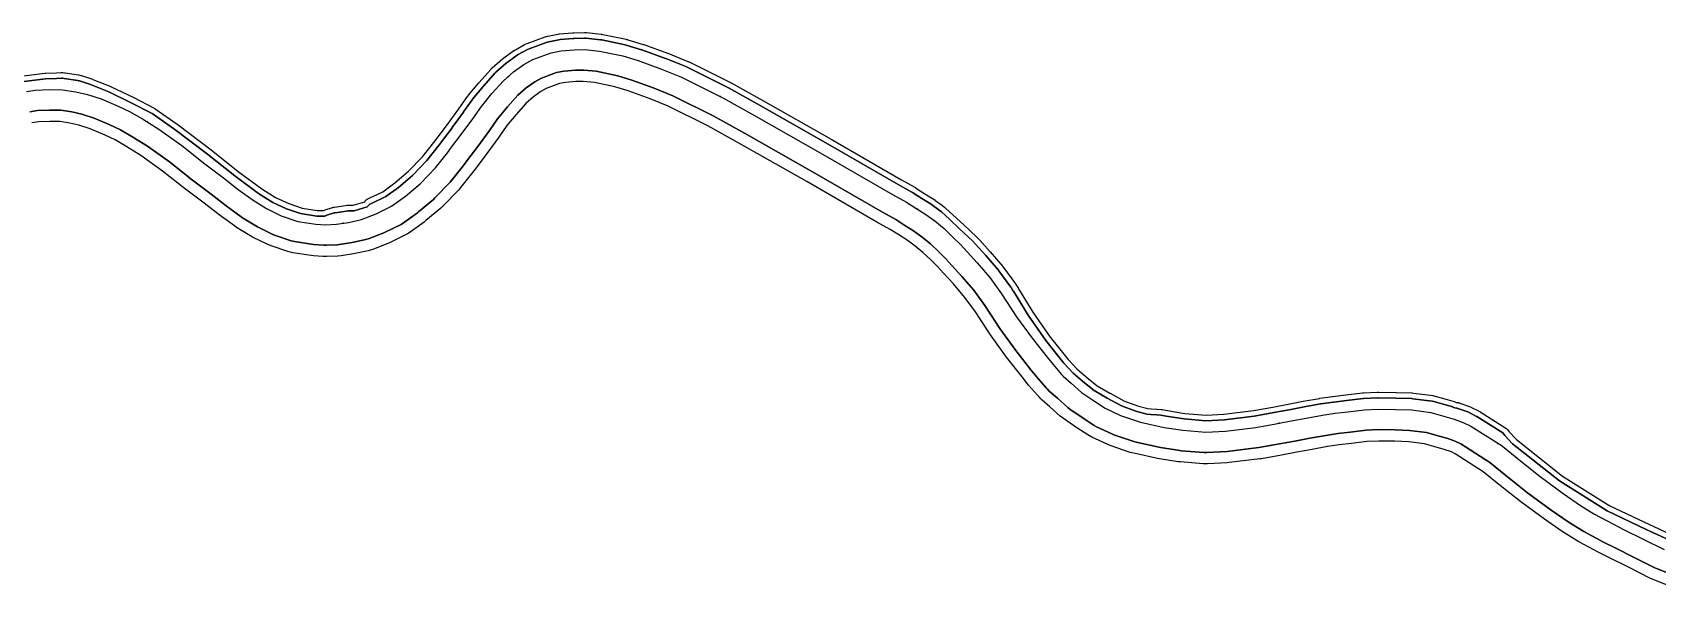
# Model space of a CAD drawing. Header units: inches. Extents: x 87989 to 118156, y 435697 to 451526.
# Drawn here: x 114103 to 114818, y 444745 to 444991 of the extents above; entities that cross this region are included whole.
import ezdxf

# ---------------------------------------------------------------- set-up
doc = ezdxf.new("R2010")
doc.units = ezdxf.units.IN
doc.header["$MEASUREMENT"] = 0
for name, color, linetype, true_color in [('As_waterkering_BWK', 7, 'Continuous', 0x7b8981), ('Beschermingszone_BWK', 7, 'Continuous', 0xcf890d), ('Grens_bebouwingsvrije_zone_BWK', 7, 'Continuous', 0x6789ae), ('Kernzone_BWK', 7, 'Continuous', 0xcb89af), ('Referentiepunten_BWK', 7, 'Continuous', 0x178980)]:
    doc.layers.add(name, color=color, linetype=linetype, true_color=true_color)

msp = doc.modelspace()

# ---------------------------------------------------------------- linework, layer by layer
at = {"layer": 'As_waterkering_BWK'}
for points in [[(114100.3168, 444965.4965), (114104.2752, 444966.1571), (114110.3307, 444966.3726), (114116.1206, 444966.3197), (114122.0791, 444965.3879), (114127.0859, 444964.183), (114133.1716, 444962.243), (114140.5981, 444959.1193), (114145.8821, 444956.602), (114151.772, 444953.1578), (114158.5047, 444948.9225), (114168.6061, 444941.6963), (114178.8056, 444933.6379), (114187.0056, 444927.4569), (114193.5041, 444922.4535), (114200.0833, 444917.6389), (114205.9564, 444914.008), (114212.3729, 444910.8346), (114219.699, 444908.3747), (114227.6684, 444907.1812), (114231.8129, 444906.8502), (114236.6552, 444907.091), (114242.0275, 444907.9058), (114247.783, 444909.1327), (114254.1676, 444911.662), (114260.9531, 444914.9803), (114267.0096, 444919.3913), (114273.5724, 444924.9105), (114280.261, 444931.8587), (114285.4872, 444938.4995), (114287.391, 444941.009), (114291.6084, 444946.6004), (114296.6791, 444953.5604), (114300.4579, 444958.9739), (114305.0832, 444964.5661), (114310.1746, 444970.2644), (114314.6404, 444974.1936), (114319.1424, 444977.3824), (114323.1687, 444979.6475), (114331.1018, 444982.5283), (114335.5393, 444983.3727), (114341.3197, 444983.906), (114345.9249, 444983.9878), (114352.3828, 444983.306), (114362.6905, 444981.154), (114369.4359, 444979.0905), (114379.7524, 444975.3952), (114388.4877, 444971.8296), (114406.7164, 444962.7614), (114420.6311, 444954.9669), (114450.5804, 444938.0041), (114481.3835, 444920.2526), (114487.4743, 444916.8498), (114491.632, 444914.2087), (114495.6531, 444911.6757), (114499.9397, 444908.5708), (114504.0423, 444905.1841), (114507.974, 444901.4222), (114511.2629, 444898.1963), (114514.179, 444895.0225), (114518.6616, 444890.0622), (114524.1559, 444883.5935), (114529.3467, 444876.4687), (114535.9842, 444866.3876), (114542.769, 444856.9996), (114549.3456, 444848.6033), (114551.9992, 444845.3082), (114555.7363, 444840.9916), (114556.5061, 444840.2218), (114559.9222, 444837.223), (114564.5294, 444833.11), (114570.2273, 444829.1861), (114575.0009, 444826.0845), (114581.6879, 444822.9468), (114590.4512, 444819.9649), (114600.9306, 444817.684), (114609.1781, 444816.4199), (114619.2141, 444815.5996), (114627.8245, 444816.074), (114641.2632, 444817.7008), (114650.0309, 444819.2877), (114656.7676, 444820.5508), (114663.4244, 444821.7891), (114670.5465, 444823.067), (114676.0785, 444823.8802), (114681.7246, 444824.5673), (114688.9849, 444825.387), (114695.0698, 444825.7023), (114702.7004, 444825.6175), (114709.6609, 444825.3609), (114718.1925, 444824.2248), (114723.3171, 444822.8076), (114728.4707, 444821.2994), (114732.7821, 444819.7722), (114735.8468, 444818.2296), (114749.5661, 444809.5346), (114749.7384, 444809.3873), (114756.8991, 444803.4922), (114766.2775, 444796.1136), (114776.4066, 444788.645), (114784.0462, 444783.3571), (114789.9882, 444779.7094), (114798.5726, 444775.0644), (114803.062, 444772.823)], [(114803.062, 444772.823), (114820.8745, 444763.93)]]:
    msp.add_lwpolyline(points, dxfattribs=at)
at = {"layer": 'Beschermingszone_BWK'}
for points in [[(114101.8556, 444956.6292), (114105.1798, 444957.1836), (114110.4498, 444957.3711), (114115.3802, 444957.3261), (114120.328, 444956.5523), (114124.6632, 444955.5091), (114130.054, 444953.7906), (114136.916, 444950.9044), (114141.6676, 444948.6406), (114147.1031, 444945.4622), (114153.4859, 444941.447), (114163.1951, 444934.5014), (114173.3071, 444926.5135), (114181.5516, 444920.2978), (114188.1013, 444915.2564), (114194.7683, 444910.3759), (114195.3507, 444909.9837), (114201.2238, 444906.3528), (114201.9666, 444905.9407), (114208.383, 444902.7673), (114209.5081, 444902.3027), (114216.8342, 444899.8428), (114218.2511, 444899.4927), (114226.6437, 444898.2451), (114231.0965, 444897.8788), (114232.2598, 444897.8613), (114237.102, 444898.1021), (114238.0048, 444898.1928), (114243.6405, 444899.0556), (114249.6592, 444900.3304), (114251.0979, 444900.7654), (114257.4825, 444903.2948), (114258.1214, 444903.577), (114265.18, 444907.0407), (114266.2515, 444907.7052), (114272.3081, 444912.1162), (114272.8023, 444912.5033), (114279.3651, 444918.0225), (114280.0564, 444918.6689), (114286.745, 444925.6171), (114287.3335, 444926.2928), (114292.6085, 444932.9967), (114294.5687, 444935.5794), (114298.8382, 444941.2408), (114304.0062, 444948.3349), (114307.6274, 444953.5211), (114311.9089, 444958.6976), (114316.5256, 444963.8647), (114320.2294, 444967.1234), (114323.9628, 444969.7678), (114326.9364, 444971.4407), (114333.4944, 444973.8221), (114336.7968, 444974.4505), (114341.8137, 444974.9133), (114345.5309, 444974.9793), (114350.9872, 444974.4033), (114360.4498, 444972.4277), (114366.6005, 444970.5462), (114376.5328, 444966.9885), (114384.7777, 444963.6231), (114402.5104, 444954.8016), (114416.2142, 444947.1253), (114446.1158, 444930.1896), (114476.9419, 444912.4252), (114482.863, 444909.1168), (114486.8206, 444906.6028), (114490.6096, 444904.216), (114494.4297, 444901.449), (114498.0586, 444898.4533), (114501.712, 444894.9582), (114504.7938, 444891.9349), (114507.5267, 444888.9607), (114511.8916, 444884.1305), (114517.0792, 444878.0228), (114521.947, 444871.3414), (114528.5785, 444861.2771), (114535.5792, 444851.5889), (114542.2982, 444843.006), (114545.0923, 444839.5403), (114548.932, 444835.1008), (114549.3724, 444834.6276), (114550.3553, 444833.658), (114553.9566, 444830.4842), (114558.5358, 444826.3961), (114559.4248, 444825.6977), (114565.2233, 444821.7064), (114570.0974, 444818.5376), (114571.1779, 444817.9368), (114577.8649, 444814.7991), (114578.7888, 444814.4265), (114587.552, 444811.4447), (114588.537, 444811.1708), (114599.2917, 444808.8389), (114607.8145, 444807.5238), (114608.4449, 444807.4498), (114618.481, 444806.6295), (114619.7092, 444806.6132), (114628.6128, 444807.1134), (114642.6055, 444808.8054), (114651.6616, 444810.4367), (114658.4198, 444811.7037), (114665.0421, 444812.9357), (114671.9961, 444814.1834), (114677.2768, 444814.9596), (114682.7731, 444815.6287), (114689.7233, 444816.4132), (114695.2529, 444816.6997), (114702.4846, 444816.6193), (114708.8994, 444816.3828), (114716.3906, 444815.3853), (114720.8537, 444814.1515), (114725.7022, 444812.7321), (114729.2424, 444811.4781), (114731.4039, 444810.3901), (114744.248, 444802.2498), (114751.2565, 444796.4814), (114760.8244, 444788.9551), (114771.1749, 444781.323), (114779.1309, 444775.822), (114785.4924, 444771.9166), (114794.421, 444767.0805), (114799.0419, 444764.7708), (114807.9481, 444760.3243), (114816.8544, 444755.8778), (114817.5385, 444755.5711), (114833.3894, 444749.2458)], [(114831.5756, 444744.5866), (114815.6852, 444750.9273), (114814.6209, 444751.4043), (114805.7147, 444755.8508), (114796.8085, 444760.2973), (114792.1146, 444762.645), (114783.3257, 444767.3964), (114782.6638, 444767.7782), (114776.7218, 444771.426), (114776.0784, 444771.8457), (114768.2685, 444777.2552), (114757.7949, 444784.9781), (114748.1217, 444792.5866), (114741.3095, 444798.1925), (114728.9356, 444806.0349), (114727.2759, 444806.8703), (114724.1641, 444807.9725), (114719.485, 444809.3419), (114715.3895, 444810.4745), (114708.4764, 444811.395), (114702.3647, 444811.6204), (114695.3546, 444811.6983), (114690.1335, 444811.4277), (114683.3556, 444810.6628), (114677.9425, 444810.0037), (114672.8014, 444809.248), (114665.9409, 444808.0172), (114659.3377, 444806.7887), (114652.5675, 444805.5195), (114643.7566, 444803.9247), (114642.9458, 444803.8023), (114629.507, 444802.1754), (114628.5946, 444802.0952), (114619.9842, 444801.6208), (114618.0737, 444801.6461), (114608.0376, 444802.4664), (114607.057, 444802.5815), (114598.8095, 444803.8456), (114597.9531, 444804.0043), (114587.4737, 444806.2852), (114585.9413, 444806.7112), (114577.1781, 444809.693), (114575.741, 444810.2727), (114569.054, 444813.4104), (114567.3733, 444814.3449), (114562.4433, 444817.5511), (114556.5889, 444821.5797), (114555.206, 444822.6662), (114550.6424, 444826.7405), (114547.27, 444829.7007), (114546.6066, 444830.3223), (114545.8368, 444831.0921), (114545.1518, 444831.8281), (114541.2551, 444836.336), (114538.383, 444839.8963), (114531.5848, 444848.5829), (114524.4642, 444858.4379), (114517.8361, 444868.4929), (114513.1477, 444874.928), (114508.1304, 444880.8351), (114503.831, 444885.5931), (114501.1998, 444888.4563), (114498.2326, 444891.3667), (114494.7343, 444894.714), (114491.3686, 444897.4924), (114487.8076, 444900.0717), (114484.1476, 444902.3773), (114480.3012, 444904.8206), (114474.4743, 444908.0766), (114443.6355, 444925.8483), (114413.7604, 444942.7689), (114400.1737, 444950.3795), (114382.7165, 444959.0639), (114374.7442, 444962.3181), (114365.0253, 444965.7994), (114359.205, 444967.5798), (114350.2118, 444969.4574), (114345.312, 444969.9747), (114342.0881, 444969.9174), (114337.4954, 444969.4937), (114334.8236, 444968.9853), (114329.0295, 444966.8813), (114326.6408, 444965.5375), (114323.3344, 444963.1955), (114320.054, 444960.3092), (114315.701, 444955.4374), (114311.6104, 444950.4917), (114308.0768, 444945.4319), (114302.8547, 444938.2632), (114298.5563, 444932.5629), (114296.5647, 444929.9396), (114291.2627, 444923.2006), (114290.3472, 444922.1495), (114283.6586, 444915.2013), (114282.5833, 444914.1959), (114276.0205, 444908.6766), (114275.2517, 444908.0745), (114269.1951, 444903.6635), (114267.9531, 444902.8559), (114267.1034, 444902.4036), (114260.3179, 444899.0853), (114259.3241, 444898.6463), (114252.9395, 444896.1169), (114250.7016, 444895.4403), (114244.9461, 444894.2134), (114244.127, 444894.0642), (114238.7546, 444893.2493), (114237.3503, 444893.1082), (114232.5081, 444892.8675), (114230.6985, 444892.8947), (114226.554, 444893.2256), (114225.5949, 444893.3356), (114217.4467, 444894.5582), (114215.2427, 444895.1029), (114207.9166, 444897.5628), (114206.1664, 444898.2855), (114199.75, 444901.4589), (114198.5946, 444902.0999), (114192.7214, 444905.7308), (114191.8155, 444906.3409), (114185.0998, 444911.258), (114178.5216, 444916.3206), (114170.2525, 444922.5555), (114160.189, 444930.5042), (114150.6977, 444937.2939), (114144.5092, 444941.1869), (114139.3262, 444944.2177), (114134.8703, 444946.3405), (114128.3219, 444949.0949), (114123.3172, 444950.6902), (114119.3552, 444951.6437), (114114.9689, 444952.3296), (114110.5159, 444952.3703), (114105.6824, 444952.1983), (114102.7106, 444951.7024)]]:
    msp.add_lwpolyline(points, dxfattribs=at)
for points in [[(114095.502, 444971.9805, 0), (114103.6504, 444973.002, 0), (114108.4531, 444973.5508, 0), (114108.627, 444973.5645, 0), (114113.4727, 444973.7773, 0), (114115.5996, 444973.8242, 0), (114115.6777, 444973.8242, 0), (114116.1895, 444973.8203, 0), (114116.3711, 444973.8105, 0), (114117.0977, 444973.752, 0), (114117.2793, 444973.7305, 0), (114123.2383, 444972.7969, 0), (114123.3379, 444972.7793, 0), (114123.7344, 444972.7012, 0), (114123.834, 444972.6797, 0), (114124.2852, 444972.5703, 0), (114124.4824, 444972.5156, 0), (114129.3262, 444970.9238, 0), (114129.4727, 444970.8691, 0), (114137.4258, 444967.6914, 0), (114137.582, 444967.623, 0), (114147.2051, 444962.9922, 0), (114147.2734, 444962.959, 0), (114156.7148, 444958.0508, 0), (114156.9961, 444957.8809, 0), (114167.0059, 444950.8691, 0), (114167.0781, 444950.8145, 0), (114181.5156, 444939.8965, 0), (114181.5723, 444939.8516, 0), (114193.4668, 444930.3145, 0), (114203.8203, 444922.6816, 0), (114209.9375, 444918.8105, 0), (114215.6973, 444916.1973, 0), (114221.5566, 444914.2363, 0), (114228.2715, 444913.1211, 0), (114231.0098, 444913.166, 0), (114231.418, 444913.3574, 0), (114231.7617, 444913.4883, 0), (114234.9551, 444914.4434, 0), (114235.2383, 444914.5098, 0), (114235.5469, 444914.5449, 0), (114235.9043, 444914.5625, 0), (114240.6816, 444915.2871, 0), (114241.3184, 444915.4238, 0), (114241.4063, 444915.4395, 0), (114241.7852, 444915.4766, 0), (114244.1035, 444915.5293, 0), (114249.1641, 444917.0195, 0), (114249.3438, 444917.3477, 0), (114249.5723, 444917.6445, 0), (114249.8438, 444917.9004, 0), (114250.1523, 444918.1113, 0), (114250.4902, 444918.2715, 0), (114251.1348, 444918.5273, 0), (114257.0684, 444921.4297, 0), (114262.3828, 444925.2988, 0), (114268.4434, 444930.3965, 0), (114274.5977, 444936.791, 0), (114279.5313, 444943.0586, 0), (114279.5723, 444943.1113, 0), (114281.4102, 444945.5332, 0), (114285.584, 444951.0664, 0), (114290.5508, 444957.8848, 0), (114290.5938, 444957.9453, 0), (114294.3086, 444963.2656, 0), (114294.3672, 444963.3496, 0), (114294.6152, 444963.6738, 0), (114294.6777, 444963.7539, 0), (114299.3184, 444969.3652, 0), (114299.4746, 444969.5449, 0), (114304.582, 444975.2617, 0), (114304.6855, 444975.3711, 0), (114305.1113, 444975.793, 0), (114305.2207, 444975.8945, 0), (114309.6855, 444979.8242, 0), (114309.7871, 444979.9082, 0), (114310.1992, 444980.2344, 0), (114310.3047, 444980.3145, 0), (114314.8066, 444983.502, 0), (114314.916, 444983.5742, 0), (114315.3535, 444983.8516, 0), (114315.4648, 444983.9199, 0), (114319.4922, 444986.1836, 0), (114319.6738, 444986.2773, 0), (114320.4199, 444986.6191, 0), (114320.6094, 444986.6973, 0), (114328.541, 444989.5781, 0), (114328.7324, 444989.6387, 0), (114329.5039, 444989.8516, 0), (114329.6992, 444989.8965, 0), (114334.1367, 444990.7402, 0), (114334.2559, 444990.7598, 0), (114334.7305, 444990.8262, 0), (114334.8496, 444990.8418, 0), (114340.6309, 444991.375, 0), (114340.7227, 444991.3809, 0), (114341.0938, 444991.4023, 0), (114341.1855, 444991.4043, 0), (114345.791, 444991.4863, 0), (114345.9453, 444991.4844, 0), (114346.5586, 444991.457, 0), (114346.7129, 444991.4473, 0), (114353.1699, 444990.7637, 0), (114353.2949, 444990.748, 0), (114353.791, 444990.6699, 0), (114353.916, 444990.6484, 0), (114364.2227, 444988.4961, 0), (114364.334, 444988.4707, 0), (114364.7754, 444988.3574, 0), (114364.8848, 444988.3262, 0), (114371.6582, 444986.2539, 0), (114371.9375, 444986.1602, 0), (114382.3066, 444982.4473, 0), (114382.5605, 444982.3496, 0), (114391.3223, 444978.7734, 0), (114391.4063, 444978.7363, 0), (114391.7441, 444978.584, 0), (114391.8281, 444978.5449, 0), (114410.084, 444969.4629, 0), (114410.3555, 444969.3203, 0), (114424.3125, 444961.502, 0), (114454.3008, 444944.5156, 0), (114485.0859, 444926.7754, 0), (114491.1328, 444923.3965, 0), (114491.1934, 444923.3613, 0), (114491.4355, 444923.2168, 0), (114491.4961, 444923.1797, 0), (114495.6406, 444920.5469, 0), (114499.6504, 444918.0215, 0), (114499.7188, 444917.9766, 0), (114499.9863, 444917.7969, 0), (114500.0527, 444917.75, 0), (114503.4004, 444915.3242, 0), (114503.5078, 444915.2422, 0), (114504.4258, 444914.498, 0), (114504.5488, 444914.3906, 0), (114508.0957, 444911.1055, 0), (114512.7109, 444906.832, 0), (114518.3359, 444901.5723, 0), (114518.4707, 444901.4375, 0), (114519.7227, 444900.0742, 0), (114524.2383, 444895.0762, 0), (114524.3652, 444894.9316, 0), (114529.873, 444888.4492, 0), (114529.9316, 444888.377, 0), (114530.1621, 444888.084, 0), (114530.2168, 444888.0098, 0), (114535.4258, 444880.8613, 0), (114535.5938, 444880.6172, 0), (114536.6055, 444879.082, 0), (114536.6816, 444878.957, 0), (114536.8164, 444878.6719, 0), (114543.1074, 444868.3926, 0), (114550.7715, 444857.4316, 0), (114558.6172, 444847.6191, 0), (114562.6523, 444843.3066, 0), (114567.4023, 444839.1973, 0), (114571.4395, 444836.0371, 0), (114576.9883, 444832.7578, 0), (114577.0645, 444832.7148, 0), (114583.1484, 444829.4023, 0), (114589.1973, 444827.2344, 0), (114593.7207, 444826.0254, 0), (114595.2461, 444825.9004, 0), (114597.7363, 444825.6934, 0), (114597.8359, 444825.6855, 0), (114599.5938, 444825.6133, 0), (114600.0195, 444825.5586, 0), (114602.2969, 444825.0625, 0), (114610.0527, 444823.873, 0), (114619.3145, 444823.1172, 0), (114627.166, 444823.5488, 0), (114640.1445, 444825.1191, 0), (114648.6719, 444826.6641, 0), (114655.3906, 444827.9238, 0), (114662.0762, 444829.166, 0), (114669.2422, 444830.4531, 0), (114669.4355, 444830.4844, 0), (114675.0039, 444831.3027, 0), (114675.1563, 444831.3242, 0), (114680.8516, 444832.0156, 0), (114688.1426, 444832.8398, 0), (114688.2188, 444832.8477, 0), (114688.5215, 444832.8711, 0), (114688.5977, 444832.877, 0), (114694.6816, 444833.1914, 0), (114694.7598, 444833.1953, 0), (114695.0742, 444833.2012, 0), (114695.1523, 444833.2012, 0), (114702.8008, 444833.1172, 0), (114702.9609, 444833.1133, 0), (114709.9375, 444832.8555, 0), (114710.0566, 444832.8477, 0), (114710.5313, 444832.8086, 0), (114710.6504, 444832.7949, 0), (114719.1816, 444831.6602, 0), (114719.3516, 444831.6309, 0), (114720.0254, 444831.4941, 0), (114720.1914, 444831.4531, 0), (114725.3691, 444830.0215, 0), (114728.5527, 444829.0898, 0), (114728.8242, 444828.9922, 0), (114729.082, 444828.8633, 0), (114729.3203, 444828.7012, 0), (114729.7793, 444828.6699, 0), (114730.043, 444828.6387, 0), (114730.3105, 444828.5762, 0), (114730.5762, 444828.498, 0), (114730.6445, 444828.4766, 0), (114730.9082, 444828.3906, 0), (114730.9746, 444828.3691, 0), (114735.2871, 444826.8418, 0), (114735.4336, 444826.7852, 0), (114736.0117, 444826.5371, 0), (114736.1543, 444826.4707, 0), (114739.2188, 444824.9297, 0), (114739.3281, 444824.8711, 0), (114739.7559, 444824.627, 0), (114739.8613, 444824.5645, 0), (114751.248, 444817.3477, 0), (114751.5039, 444817.1621, 0), (114751.7344, 444816.9473, 0), (114751.9336, 444816.7031, 0), (114752.6699, 444815.6875, 0), (114755.8887, 444812.3496, 0), (114776.2285, 444796.2305, 0), (114796.9746, 444783.1914, 0), (114814.0938, 444775.0508, 0), (114825.4766, 444769.7891, 0)], [(114824.5117, 444767.4805, 0), (114813.0313, 444772.7871, 0), (114795.7676, 444780.9961, 0), (114774.7832, 444794.1855, 0), (114754.2031, 444810.4941, 0), (114750.748, 444814.0781, 0), (114749.9102, 444815.2363, 0), (114738.5234, 444822.4531, 0), (114738.0957, 444822.6953, 0), (114735.0293, 444824.2383, 0), (114734.4512, 444824.4844, 0), (114730.1406, 444826.0117, 0), (114729.875, 444826.0977, 0), (114729.6094, 444826.1758, 0), (114728.7188, 444826.2363, 0), (114727.8477, 444826.5762, 0), (114727.8496, 444826.6914, 0), (114724.6855, 444827.6172, 0), (114719.5254, 444829.043, 0), (114718.8516, 444829.1816, 0), (114710.3203, 444830.3164, 0), (114709.8457, 444830.3574, 0), (114702.8848, 444830.6133, 0), (114702.7559, 444830.6172, 0), (114695.125, 444830.7012, 0), (114694.8105, 444830.6953, 0), (114688.7266, 444830.3809, 0), (114688.4238, 444830.3555, 0), (114681.1426, 444829.5332, 0), (114675.4746, 444828.8438, 0), (114675.3516, 444828.8262, 0), (114669.8203, 444828.0137, 0), (114669.6641, 444827.9883, 0), (114662.5254, 444826.707, 0), (114655.8496, 444825.4648, 0), (114649.125, 444824.2051, 0), (114640.5176, 444822.6465, 0), (114627.3867, 444821.0566, 0), (114619.2813, 444820.6113, 0), (114609.7617, 444821.3887, 0), (114601.8418, 444822.6035, 0), (114599.4883, 444823.1152, 0), (114597.6309, 444823.1934, 0), (114595.041, 444823.4082, 0), (114593.293, 444823.5527, 0), (114588.4512, 444824.8457, 0), (114582.123, 444827.1152, 0), (114575.793, 444830.5625, 0), (114570.0273, 444833.9668, 0), (114565.8125, 444837.2676, 0), (114560.918, 444841.5039, 0), (114556.7266, 444845.9824, 0), (114548.7676, 444855.9336, 0), (114541.0156, 444867.0215, 0), (114534.5313, 444877.6133, 0), (114534.5176, 444877.707, 0), (114533.5234, 444879.2188, 0), (114533.3887, 444879.4121, 0), (114528.1973, 444886.5371, 0), (114527.9668, 444886.8301, 0), (114522.4727, 444893.2988, 0), (114522.3711, 444893.4141, 0), (114517.875, 444898.3906, 0), (114516.6289, 444899.7461, 0), (114511.0078, 444905.002, 0), (114506.3965, 444909.2715, 0), (114502.8496, 444912.5566, 0), (114501.9336, 444913.3008, 0), (114498.5859, 444915.7246, 0), (114498.3184, 444915.9063, 0), (114494.3047, 444918.4336, 0), (114490.1563, 444921.0703, 0), (114489.9121, 444921.2148, 0), (114483.8516, 444924.6016, 0), (114453.0605, 444942.3457, 0), (114423.0859, 444959.3242, 0), (114409.1602, 444967.123, 0), (114408.9434, 444967.2383, 0), (114390.7148, 444976.3066, 0), (114390.377, 444976.459, 0), (114381.6426, 444980.0234, 0), (114381.4395, 444980.1016, 0), (114371.1211, 444983.7969, 0), (114370.8984, 444983.8711, 0), (114364.1523, 444985.9355, 0), (114363.7129, 444986.0488, 0), (114353.4043, 444988.2012, 0), (114352.9082, 444988.2773, 0), (114346.4492, 444988.9609, 0), (114345.8359, 444988.9863, 0), (114341.2305, 444988.9043, 0), (114340.8613, 444988.8848, 0), (114335.0801, 444988.3516, 0), (114334.6055, 444988.2852, 0), (114330.168, 444987.4395, 0), (114329.3945, 444987.2285, 0), (114321.4629, 444984.3477, 0), (114320.7168, 444984.0059, 0), (114316.6914, 444981.7402, 0), (114316.252, 444981.4629, 0), (114311.75, 444978.2734, 0), (114311.3379, 444977.9473, 0), (114306.8711, 444974.0176, 0), (114306.4453, 444973.5957, 0), (114301.3555, 444967.8984, 0), (114301.2305, 444967.752, 0), (114296.6055, 444962.1602, 0), (114296.3574, 444961.8359, 0), (114292.6367, 444956.5059, 0), (114292.5781, 444956.4219, 0), (114287.6172, 444949.6113, 0), (114287.5664, 444949.5449, 0), (114283.4043, 444944.0254, 0), (114281.5586, 444941.5918, 0), (114281.5039, 444941.5215, 0), (114276.4863, 444935.1465, 0), (114270.1523, 444928.5684, 0), (114263.9258, 444923.3301, 0), (114258.3633, 444919.2793, 0), (114252.1445, 444916.2383, 0), (114251.4102, 444915.9473, 0), (114250.2617, 444914.7383, 0), (114244.4922, 444913.0371, 0), (114241.8398, 444912.9785, 0), (114241.1309, 444912.8262, 0), (114236.1543, 444912.0723, 0), (114235.6719, 444912.0488, 0), (114232.4785, 444911.0938, 0), (114231.5859, 444910.6758, 0), (114228.0859, 444910.6172, 0), (114220.9512, 444911.8027, 0), (114214.7813, 444913.8672, 0), (114208.7461, 444916.6055, 0), (114202.4082, 444920.6172, 0), (114191.9414, 444928.332, 0), (114180.0078, 444937.9023, 0), (114165.5703, 444948.8203, 0), (114155.5605, 444955.832, 0), (114146.1211, 444960.7402, 0), (114136.498, 444965.3691, 0), (114128.5449, 444968.5488, 0), (114123.7012, 444970.1406, 0), (114123.248, 444970.25, 0), (114122.8516, 444970.3281, 0), (114116.8926, 444971.2598, 0), (114116.166, 444971.3203, 0), (114115.6543, 444971.3242, 0), (114113.5547, 444971.2773, 0), (114108.7363, 444971.0664, 0), (114103.9473, 444970.5195, 0), (114095.8125, 444969.5, 0)]]:
    msp.add_polyline3d(points, dxfattribs=at)
at = {"layer": 'Grens_bebouwingsvrije_zone_BWK'}
msp.add_lwpolyline([(114833.3894, 444749.2458), (114817.5385, 444755.5711), (114816.8544, 444755.8778), (114807.9481, 444760.3243), (114799.0419, 444764.7708), (114794.421, 444767.0805), (114785.4924, 444771.9166), (114779.1309, 444775.822), (114771.1749, 444781.323), (114760.8244, 444788.9551), (114751.2565, 444796.4814), (114744.248, 444802.2498), (114731.4039, 444810.3901), (114729.2424, 444811.4781), (114725.7022, 444812.7321), (114720.8537, 444814.1515), (114716.3906, 444815.3853), (114708.8994, 444816.3828), (114702.4846, 444816.6193), (114695.2529, 444816.6997), (114689.7233, 444816.4132), (114682.7731, 444815.6287), (114677.2768, 444814.9596), (114671.9961, 444814.1834), (114665.0421, 444812.9357), (114658.4198, 444811.7037), (114651.6616, 444810.4367), (114642.6055, 444808.8054), (114628.6128, 444807.1134), (114619.7092, 444806.6132), (114618.481, 444806.6295), (114608.4449, 444807.4498), (114607.8145, 444807.5238), (114599.2917, 444808.8389), (114588.537, 444811.1708), (114587.552, 444811.4447), (114578.7888, 444814.4265), (114577.8649, 444814.7991), (114571.1779, 444817.9368), (114570.0974, 444818.5376), (114565.2233, 444821.7064), (114559.4248, 444825.6977), (114558.5358, 444826.3961), (114553.9566, 444830.4842), (114550.3553, 444833.658), (114549.3724, 444834.6276), (114548.932, 444835.1008), (114545.0923, 444839.5403), (114542.2982, 444843.006), (114535.5792, 444851.5889), (114528.5785, 444861.2771), (114521.947, 444871.3414), (114517.0792, 444878.0228), (114511.8916, 444884.1305), (114507.5267, 444888.9607), (114504.7938, 444891.9349), (114501.712, 444894.9582), (114498.0586, 444898.4533), (114494.4297, 444901.449), (114490.6096, 444904.216), (114486.8206, 444906.6028), (114482.863, 444909.1168), (114476.9419, 444912.4252), (114446.1158, 444930.1896), (114416.2142, 444947.1253), (114402.5104, 444954.8016), (114384.7777, 444963.6231), (114376.5328, 444966.9885), (114366.6005, 444970.5462), (114360.4498, 444972.4277), (114350.9872, 444974.4033), (114345.5309, 444974.9793), (114341.8137, 444974.9133), (114336.7968, 444974.4505), (114333.4944, 444973.8221), (114326.9364, 444971.4407), (114323.9628, 444969.7678), (114320.2294, 444967.1234), (114316.5256, 444963.8647), (114311.9089, 444958.6976), (114307.6274, 444953.5211), (114304.0062, 444948.3349), (114298.8382, 444941.2408), (114294.5687, 444935.5794), (114292.6085, 444932.9967), (114287.3335, 444926.2928), (114286.745, 444925.6171), (114280.0564, 444918.6689), (114279.3651, 444918.0225), (114272.8023, 444912.5033), (114272.3081, 444912.1162), (114266.2515, 444907.7052), (114265.18, 444907.0407), (114258.1214, 444903.577), (114257.4825, 444903.2948), (114251.0979, 444900.7654), (114249.6592, 444900.3304), (114243.6405, 444899.0556), (114238.0048, 444898.1928), (114237.102, 444898.1021), (114232.2598, 444897.8613), (114231.0965, 444897.8788), (114226.6437, 444898.2451), (114218.2511, 444899.4927), (114216.8342, 444899.8428), (114209.5081, 444902.3027), (114208.383, 444902.7673), (114201.9666, 444905.9407), (114201.2238, 444906.3528), (114195.3507, 444909.9837), (114194.7683, 444910.3759), (114188.1013, 444915.2564), (114181.5516, 444920.2978), (114173.3071, 444926.5135), (114163.1951, 444934.5014), (114153.4859, 444941.447), (114147.1031, 444945.4622), (114141.6676, 444948.6406), (114136.916, 444950.9044), (114130.054, 444953.7906), (114124.6632, 444955.5091), (114120.328, 444956.5523), (114115.3802, 444957.3261), (114110.4498, 444957.3711), (114105.1798, 444957.1836), (114101.8556, 444956.6292)], dxfattribs=at)
at = {"layer": 'Kernzone_BWK'}
for points in [[(114095.8125, 444969.5), (114103.9473, 444970.5195), (114108.7363, 444971.0664), (114113.5547, 444971.2773), (114115.6543, 444971.3242), (114116.166, 444971.3203), (114116.8926, 444971.2598), (114122.8516, 444970.3281), (114123.248, 444970.25), (114123.7012, 444970.1406), (114128.5449, 444968.5488), (114136.498, 444965.3691), (114146.1211, 444960.7402), (114155.5605, 444955.832), (114165.5703, 444948.8203), (114180.0078, 444937.9023), (114191.9414, 444928.332), (114202.4082, 444920.6172), (114208.7461, 444916.6055), (114214.7813, 444913.8672), (114220.9512, 444911.8027), (114228.0859, 444910.6172), (114231.5859, 444910.6758), (114232.4785, 444911.0938), (114235.6719, 444912.0488), (114236.1543, 444912.0723), (114241.1309, 444912.8262), (114241.8398, 444912.9785), (114244.4922, 444913.0371), (114250.2617, 444914.7383), (114251.4102, 444915.9473), (114252.1445, 444916.2383), (114258.3633, 444919.2793), (114263.9258, 444923.3301), (114270.1523, 444928.5684), (114276.4863, 444935.1465), (114281.5039, 444941.5215), (114281.5586, 444941.5918), (114283.4043, 444944.0254), (114287.5664, 444949.5449), (114287.6172, 444949.6113), (114292.5781, 444956.4219), (114292.6367, 444956.5059), (114296.3574, 444961.8359), (114296.6055, 444962.1602), (114301.2305, 444967.752), (114301.3555, 444967.8984), (114306.4453, 444973.5957), (114306.8711, 444974.0176), (114311.3379, 444977.9473), (114311.75, 444978.2734), (114316.252, 444981.4629), (114316.6914, 444981.7402), (114320.7168, 444984.0059), (114321.4629, 444984.3477), (114329.3945, 444987.2285), (114330.168, 444987.4395), (114334.6055, 444988.2852), (114335.0801, 444988.3516), (114340.8613, 444988.8848), (114341.2305, 444988.9043), (114345.8359, 444988.9863), (114346.4492, 444988.9609), (114352.9082, 444988.2773), (114353.4043, 444988.2012), (114363.7129, 444986.0488), (114364.1523, 444985.9355), (114370.8984, 444983.8711), (114371.1211, 444983.7969), (114381.4395, 444980.1016), (114381.6426, 444980.0234), (114390.377, 444976.459), (114390.7148, 444976.3066), (114408.9434, 444967.2383), (114409.1602, 444967.123), (114423.0859, 444959.3242), (114453.0605, 444942.3457), (114483.8516, 444924.6016), (114489.9121, 444921.2148), (114490.1563, 444921.0703), (114494.3047, 444918.4336), (114498.3184, 444915.9063), (114498.5859, 444915.7246), (114501.9336, 444913.3008), (114502.8496, 444912.5566), (114506.3965, 444909.2715), (114511.0078, 444905.002), (114516.6289, 444899.7461), (114517.875, 444898.3906), (114522.3711, 444893.4141), (114522.4727, 444893.2988), (114527.9668, 444886.8301), (114528.1973, 444886.5371), (114533.3887, 444879.4121), (114533.5234, 444879.2188), (114534.5176, 444877.707), (114534.5313, 444877.6133), (114541.0156, 444867.0215), (114548.7676, 444855.9336), (114556.7266, 444845.9824), (114560.918, 444841.5039), (114565.8125, 444837.2676), (114570.0273, 444833.9668), (114575.793, 444830.5625), (114582.123, 444827.1152), (114588.4512, 444824.8457), (114593.293, 444823.5527), (114595.041, 444823.4082), (114597.6309, 444823.1934), (114599.4883, 444823.1152), (114601.8418, 444822.6035), (114609.7617, 444821.3887), (114619.2813, 444820.6113), (114627.3867, 444821.0566), (114640.5176, 444822.6465), (114649.125, 444824.2051), (114655.8496, 444825.4648), (114662.5254, 444826.707), (114669.6641, 444827.9883), (114669.8203, 444828.0137), (114675.3516, 444828.8262), (114675.4746, 444828.8438), (114681.1426, 444829.5332), (114688.4238, 444830.3555), (114688.7266, 444830.3809), (114694.8105, 444830.6953), (114695.125, 444830.7012), (114702.7559, 444830.6172), (114702.8848, 444830.6133), (114709.8457, 444830.3574), (114710.3203, 444830.3164), (114718.8516, 444829.1816), (114719.5254, 444829.043), (114724.6855, 444827.6172), (114727.8496, 444826.6914), (114727.8477, 444826.5762), (114728.7188, 444826.2363), (114729.6094, 444826.1758), (114729.875, 444826.0977), (114730.1406, 444826.0117), (114734.4512, 444824.4844), (114735.0293, 444824.2383), (114738.0957, 444822.6953), (114738.5234, 444822.4531), (114749.9102, 444815.2363), (114750.748, 444814.0781), (114754.2031, 444810.4941), (114774.7832, 444794.1855), (114795.7676, 444780.9961), (114813.0313, 444772.7871), (114824.5117, 444767.4805)], [(114833.3887, 444749.2461), (114817.5391, 444755.5703), (114816.8535, 444755.877), (114807.9473, 444760.3242), (114799.041, 444764.7715), (114794.4219, 444767.0801), (114785.4922, 444771.916), (114779.1309, 444775.8223), (114771.1758, 444781.3223), (114760.8242, 444788.9551), (114751.2559, 444796.4805), (114744.248, 444802.25), (114731.4043, 444810.3906), (114729.2422, 444811.4785), (114725.7031, 444812.7324), (114720.8535, 444814.1523), (114716.3906, 444815.3848), (114708.8984, 444816.3828), (114702.4844, 444816.6191), (114695.252, 444816.6992), (114689.7227, 444816.4141), (114682.7734, 444815.6289), (114677.2773, 444814.959), (114671.9961, 444814.1836), (114665.043, 444812.9355), (114658.4199, 444811.7031), (114651.6621, 444810.4375), (114642.6055, 444808.8047), (114628.6133, 444807.1133), (114619.709, 444806.6133), (114618.4805, 444806.6289), (114608.4453, 444807.4492), (114607.8145, 444807.5234), (114599.291, 444808.8398), (114588.5371, 444811.1699), (114587.5527, 444811.4453), (114578.7891, 444814.4258), (114577.8652, 444814.7988), (114571.1777, 444817.9375), (114570.0977, 444818.5371), (114565.2227, 444821.707), (114559.4238, 444825.6973), (114558.5352, 444826.3965), (114553.957, 444830.4844), (114550.3555, 444833.6582), (114549.373, 444834.627), (114548.9316, 444835.1016), (114545.0918, 444839.541), (114542.2988, 444843.0059), (114535.5801, 444851.5898), (114528.5781, 444861.2773), (114521.9473, 444871.3418), (114517.0801, 444878.0234), (114511.8906, 444884.1309), (114507.5273, 444888.9609), (114504.793, 444891.9355), (114501.7129, 444894.959), (114498.0586, 444898.4531), (114494.4297, 444901.4492), (114490.6094, 444904.2168), (114486.8203, 444906.6035), (114482.8633, 444909.1172), (114476.9414, 444912.4258), (114446.1152, 444930.1895), (114416.2148, 444947.125), (114402.5098, 444954.8008), (114384.7773, 444963.623), (114376.5332, 444966.9883), (114366.5996, 444970.5469), (114360.4492, 444972.4277), (114350.9863, 444974.4023), (114345.5313, 444974.9785), (114341.8145, 444974.9141), (114336.7969, 444974.4512), (114333.4941, 444973.8223), (114326.9355, 444971.4414), (114323.9629, 444969.7676), (114320.2285, 444967.123), (114316.5254, 444963.8652), (114311.9082, 444958.6973), (114307.627, 444953.5215), (114304.0059, 444948.334), (114298.8379, 444941.2402), (114294.5684, 444935.5801), (114292.6094, 444932.9961), (114287.334, 444926.293), (114286.7441, 444925.6172), (114280.0566, 444918.668), (114279.3652, 444918.0234), (114272.8027, 444912.5039), (114272.3086, 444912.1152), (114266.252, 444907.7051), (114265.1797, 444907.041), (114258.1211, 444903.5762), (114257.4824, 444903.2949), (114251.0977, 444900.7656), (114249.6602, 444900.3301), (114243.6406, 444899.0547), (114238.0039, 444898.1934), (114237.1016, 444898.1016), (114232.2598, 444897.8613), (114231.0957, 444897.8789), (114226.6445, 444898.2441), (114218.252, 444899.4922), (114216.834, 444899.8437), (114209.5078, 444902.3027), (114208.3828, 444902.7676), (114201.9668, 444905.9414), (114201.2246, 444906.3535), (114195.3516, 444909.9844), (114194.7676, 444910.375), (114188.1016, 444915.2559), (114181.5508, 444920.2969), (114173.3066, 444926.5137), (114163.1953, 444934.502), (114153.4863, 444941.4473), (114147.1035, 444945.4629), (114141.668, 444948.6406), (114136.916, 444950.9043), (114130.0547, 444953.791), (114124.6641, 444955.5098), (114120.3281, 444956.5527), (114115.3809, 444957.3262), (114110.4492, 444957.3711), (114105.1797, 444957.1836), (114101.8555, 444956.6289)]]:
    msp.add_lwpolyline(points, dxfattribs=at)
at = {"layer": 'Referentiepunten_BWK'}
for p in [(114312.3533, 444972.1813), (114405.4794, 444963.3768), (114153.3975, 444952.1352), (114492.3049, 444913.7848), (114239.6898, 444907.5513), (114557.8109, 444839.0764), (114651.5562, 444819.5737), (114747.771, 444810.6723)]:
    msp.add_point(p, dxfattribs=at)

doc.saveas('drawing.dxf')
